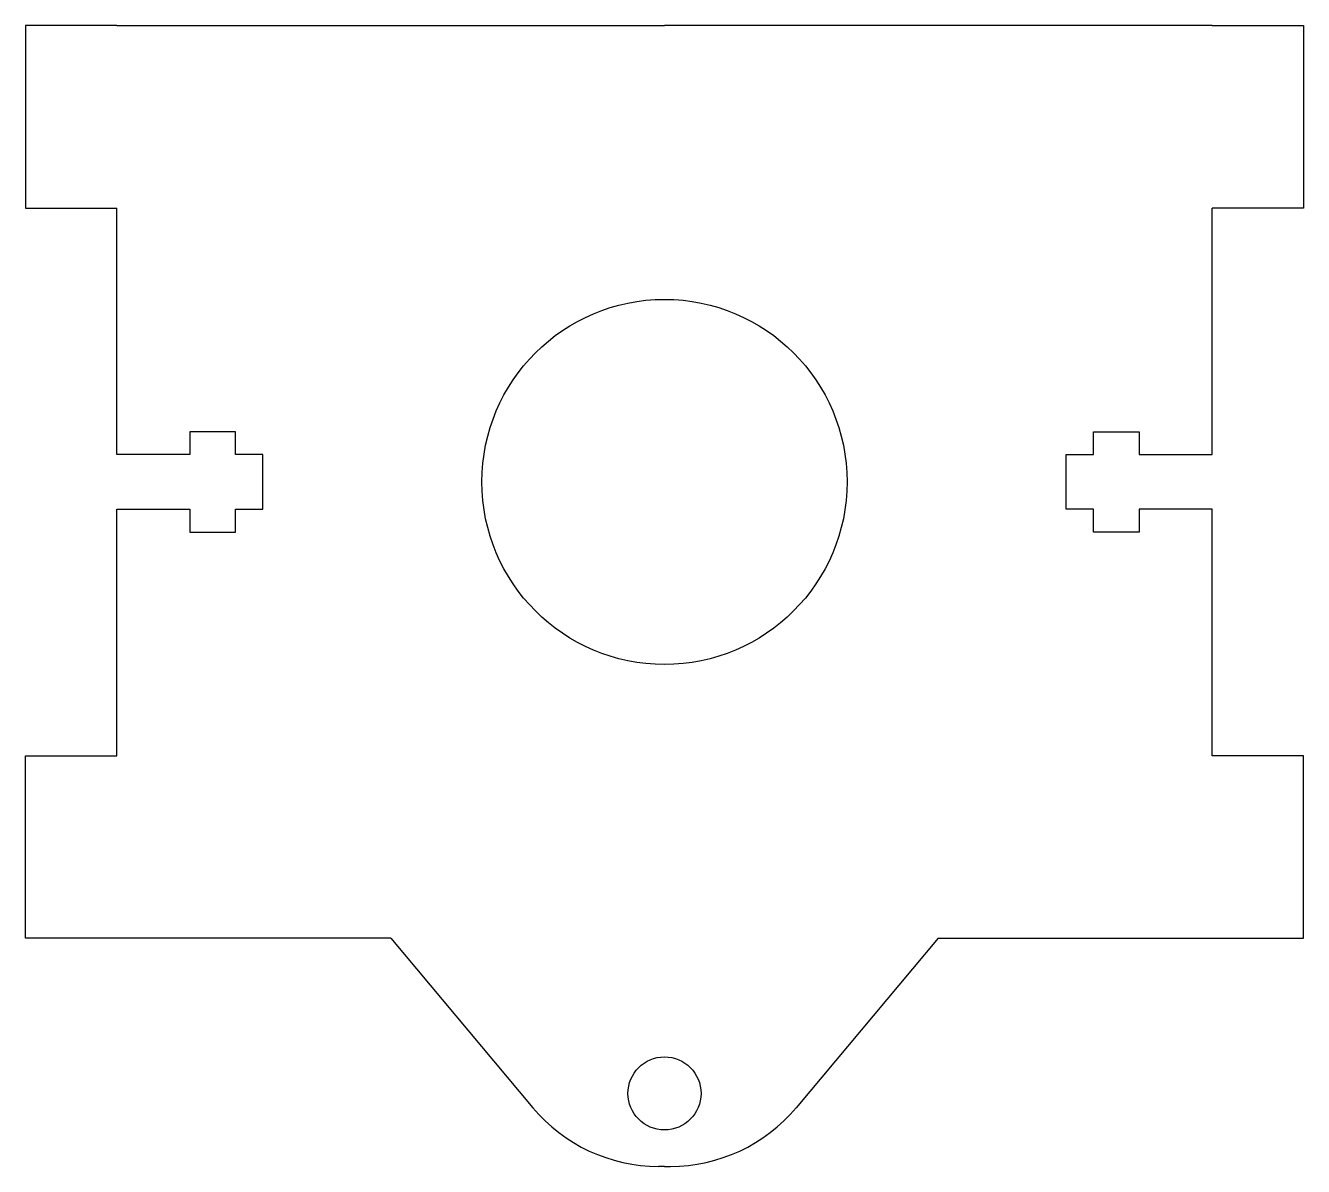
# Model space of a CAD drawing. Header units: inches. Extents: x -35 to 35, y -12.5 to 50.
import ezdxf

# ---------------------------------------------------------------- set-up
doc = ezdxf.new("R2010")
doc.units = ezdxf.units.IN
doc.header["$MEASUREMENT"] = 0

msp = doc.modelspace()

# ---------------------------------------------------------------- linework, layer by layer
for p, q in [((-30, 50), (0, 50)), ((30, 50), (0, 50)), ((-30, 26.5), (-30, 40)), ((30, 26.5), (30, 40)), ((-23.5, 27.75), (-26, 27.75)), ((-26, 27.75), (-26, 26.5)), ((-23.5, 26.5), (-23.5, 27.75)), ((23.5, 26.5), (23.5, 27.75)), ((23.5, 27.75), (26, 27.75)), ((26, 27.75), (26, 26.5)), ((-26, 26.5), (-30, 26.5)), ((-22, 26.5), (-23.5, 26.5)), ((-22, 23.5), (-22, 26.5)), ((22, 23.5), (22, 26.5)), ((22, 26.5), (23.5, 26.5)), ((26, 26.5), (30, 26.5)), ((-30, 10), (-30, 23.5)), ((-30, 23.5), (-26, 23.5)), ((-26, 23.5), (-26, 22.25)), ((-23.5, 22.25), (-23.5, 23.5)), ((-23.5, 23.5), (-22, 23.5)), ((23.5, 23.5), (22, 23.5)), ((23.5, 22.25), (23.5, 23.5)), ((30, 23.5), (26, 23.5)), ((26, 23.5), (26, 22.25)), ((30, 10), (30, 23.5)), ((-26, 22.25), (-23.5, 22.25)), ((26, 22.25), (23.5, 22.25)), ((-15, 0), (-30, 0)), ((-15, 0), (-7.209, -9.285)), ((15, 0), (7.209, -9.285)), ((15, 0), (30, 0)), ((0, -12.5), (-0.32, -12.5)), ((0, -12.5), (0.32, -12.5))]:
    msp.add_line(p, q)
for points in [[(-30, 50), (-35, 50), (-35, 40), (-30, 40)], [(30, 50), (35, 50), (35, 40), (30, 40)], [(-30, 0), (-35, 0), (-35, 10), (-30, 10)], [(30, 0), (35, 0), (35, 10), (30, 10)]]:
    msp.add_lwpolyline(points)
for centre, radius in [((0, 25), 10), ((0, -8.5), 2)]:
    msp.add_circle(centre, radius)
for centre, start, end in [((-0.315, -3.5), 220, 269.96591), ((0.315, -3.5), 270.03409, 320)]:
    msp.add_arc(centre, 9, start, end)

doc.saveas('drawing.dxf')
